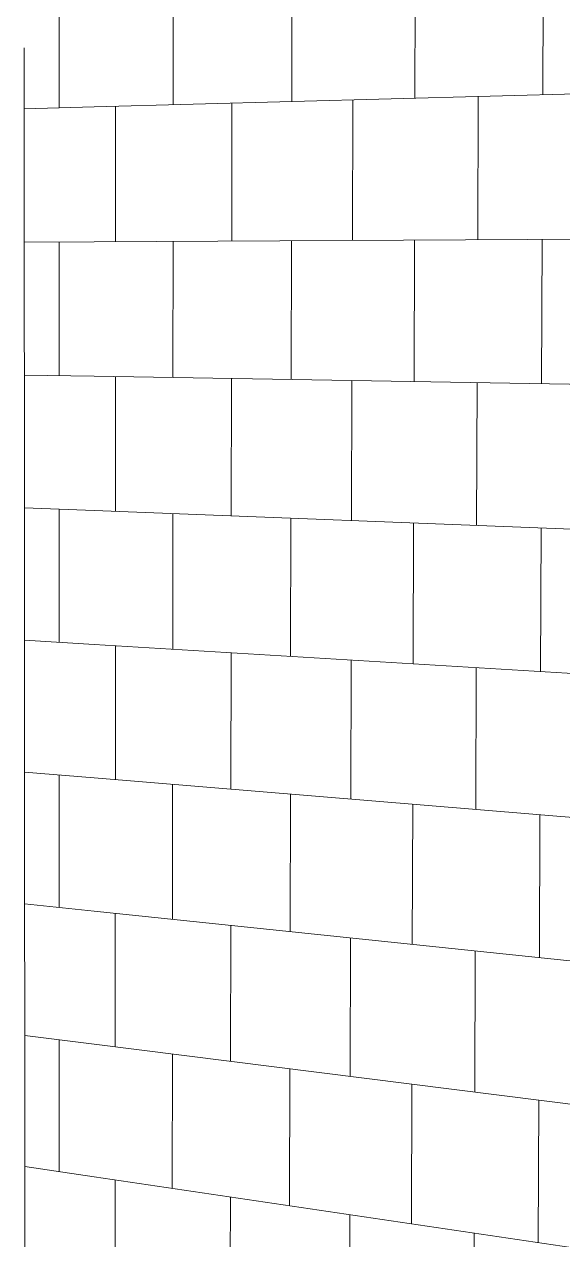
# Model space of a CAD drawing. Header units: inches. Extents: x -4126 to 2305, y -1116 to 12338.
# Drawn here: x 1847.144 to 1847.194, y -788.4697 to -788.3571 of the extents above; entities that cross this region are included whole.
import ezdxf

# ---------------------------------------------------------------- set-up
doc = ezdxf.new("R2010")
doc.units = ezdxf.units.IN
doc.header["$MEASUREMENT"] = 0
for name, color, linetype, lineweight in [('A-WALL', 113, 'Continuous', 13), ('A-WALL-PATT', 111, 'Continuous', 60), ('S-FNDN', 32, 'Continuous', 13)]:
    doc.layers.add(name, color=color, linetype=linetype, lineweight=lineweight)

# ---------------------------------------------------------------- blocks, each defined once
blk = doc.blocks.new('FP_241-PERSPECTIVE AT RAMP')
at = {"layer": 'A-WALL-PATT', "lineweight": 9}
for p, q in [((-8995.5263, -788.36362), (-8995.52624, -788.35018)), ((-8995.5496, -788.36427), (-8995.54957, -788.35134)), ((-8995.53818, -788.36395), (-8995.53814, -788.35077)), ((-8995.56059, -788.36457), (-8995.56058, -788.35189)), ((-8995.56791, -788.36477), (-8995.50675, -788.36309)), ((-8995.53234, -788.37707), (-8995.5323, -788.36379)), ((-8995.56594, -788.37725), (-8995.56593, -788.36472)), ((-8995.55516, -788.37719), (-8995.55515, -788.36442)), ((-8995.54397, -788.37713), (-8995.54394, -788.36411)), ((-8995.56791, -788.37726), (-8995.50684, -788.37693)), ((-8995.56061, -788.38984), (-8995.5606, -788.37722)), ((-8995.54965, -788.39003), (-8995.54962, -788.37716)), ((-8995.53825, -788.39022), (-8995.53822, -788.3771)), ((-8995.52641, -788.39041), (-8995.52635, -788.37704)), ((-8995.56791, -788.38972), (-8995.50692, -788.39074)), ((-8995.56595, -788.40223), (-8995.56594, -788.38976)), ((-8995.5552, -788.40265), (-8995.55518, -788.38994)), ((-8995.54404, -788.40308), (-8995.54401, -788.39012)), ((-8995.53244, -788.40353), (-8995.53239, -788.39031)), ((-8995.56792, -788.40216), (-8995.507, -788.40451)), ((-8995.56063, -788.415), (-8995.56062, -788.40244)), ((-8995.5497, -788.41566), (-8995.54967, -788.40286)), ((-8995.53833, -788.41635), (-8995.53829, -788.4033)), ((-8995.52652, -788.41707), (-8995.52646, -788.40376)), ((-8995.56792, -788.41456), (-8995.50708, -788.41825)), ((-8995.56595, -788.42709), (-8995.56595, -788.41468)), ((-8995.55523, -788.42798), (-8995.55522, -788.41533)), ((-8995.5441, -788.4289), (-8995.54407, -788.416)), ((-8995.53253, -788.42985), (-8995.53248, -788.41671)), ((-8995.56792, -788.42693), (-8995.50716, -788.43195)), ((-8995.56065, -788.44003), (-8995.56064, -788.42753)), ((-8995.54974, -788.44117), (-8995.54972, -788.42843)), ((-8995.53841, -788.44236), (-8995.53837, -788.42937)), ((-8995.52662, -788.44359), (-8995.52657, -788.43034)), ((-8995.56792, -788.43928), (-8995.50725, -788.44561)), ((-8995.56596, -788.45184), (-8995.56596, -788.43948)), ((-8995.55527, -788.45319), (-8995.55525, -788.4406)), ((-8995.54416, -788.45459), (-8995.54413, -788.44176)), ((-8995.53262, -788.45605), (-8995.53258, -788.44297)), ((-8995.56792, -788.45159), (-8995.50733, -788.45924)), ((-8995.56068, -788.46495), (-8995.56067, -788.45251)), ((-8995.54979, -788.46656), (-8995.54977, -788.45388)), ((-8995.53849, -788.46823), (-8995.53845, -788.45531)), ((-8995.52673, -788.46997), (-8995.52668, -788.4568)), ((-8995.56793, -788.46388), (-8995.50741, -788.47283)), ((-8995.56597, -788.47647), (-8995.56597, -788.46417)), ((-8995.5553, -788.47828), (-8995.55529, -788.46575)), ((-8995.54422, -788.48016), (-8995.54419, -788.46739)), ((-8995.53271, -788.48211), (-8995.53267, -788.4691))]:
    blk.add_line(p, q, dxfattribs=at)
blk = doc.blocks.new('FP_252-PERSPECTIVE AT RAMP')
at = {"layer": 'A-WALL-PATT', "lineweight": 9}
for p, q in [((-8995.57117, -788.36486), (-8995.57118, -788.35241)), ((-8995.5744, -788.36495), (-8995.56791, -788.36477)), ((-8995.5744, -788.3773), (-8995.56791, -788.37726)), ((-8995.57117, -788.38967), (-8995.57117, -788.37728)), ((-8995.57439, -788.38962), (-8995.56791, -788.38972)), ((-8995.57439, -788.4019), (-8995.56792, -788.40216)), ((-8995.57117, -788.41436), (-8995.57117, -788.40203)), ((-8995.57438, -788.41417), (-8995.56792, -788.41456)), ((-8995.57437, -788.4264), (-8995.56792, -788.42693)), ((-8995.57116, -788.43894), (-8995.57117, -788.42666)), ((-8995.57437, -788.4386), (-8995.56792, -788.43928)), ((-8995.57436, -788.45078), (-8995.56792, -788.45159)), ((-8995.57116, -788.4634), (-8995.57116, -788.45118)), ((-8995.57436, -788.46293), (-8995.56793, -788.46388))]:
    blk.add_line(p, q, dxfattribs=at)

msp = doc.modelspace()

# ---------------------------------------------------------------- linework, layer by layer
at = {"layer": 'S-FNDN'}
msp.add_line((1847.14409, -788.52768), (1847.14402, -788.3593), dxfattribs=at)

# ---------------------------------------------------------------- block references
at = {"layer": 'A-WALL', "lineweight": 9}
msp.add_blockref('FP_241-PERSPECTIVE AT RAMP', (10842.71842, 0), dxfattribs=at)
at = {"layer": 'S-FNDN', "lineweight": 9}
msp.add_blockref('FP_252-PERSPECTIVE AT RAMP', (10842.71842, 0), dxfattribs=at)

doc.saveas('drawing.dxf')
